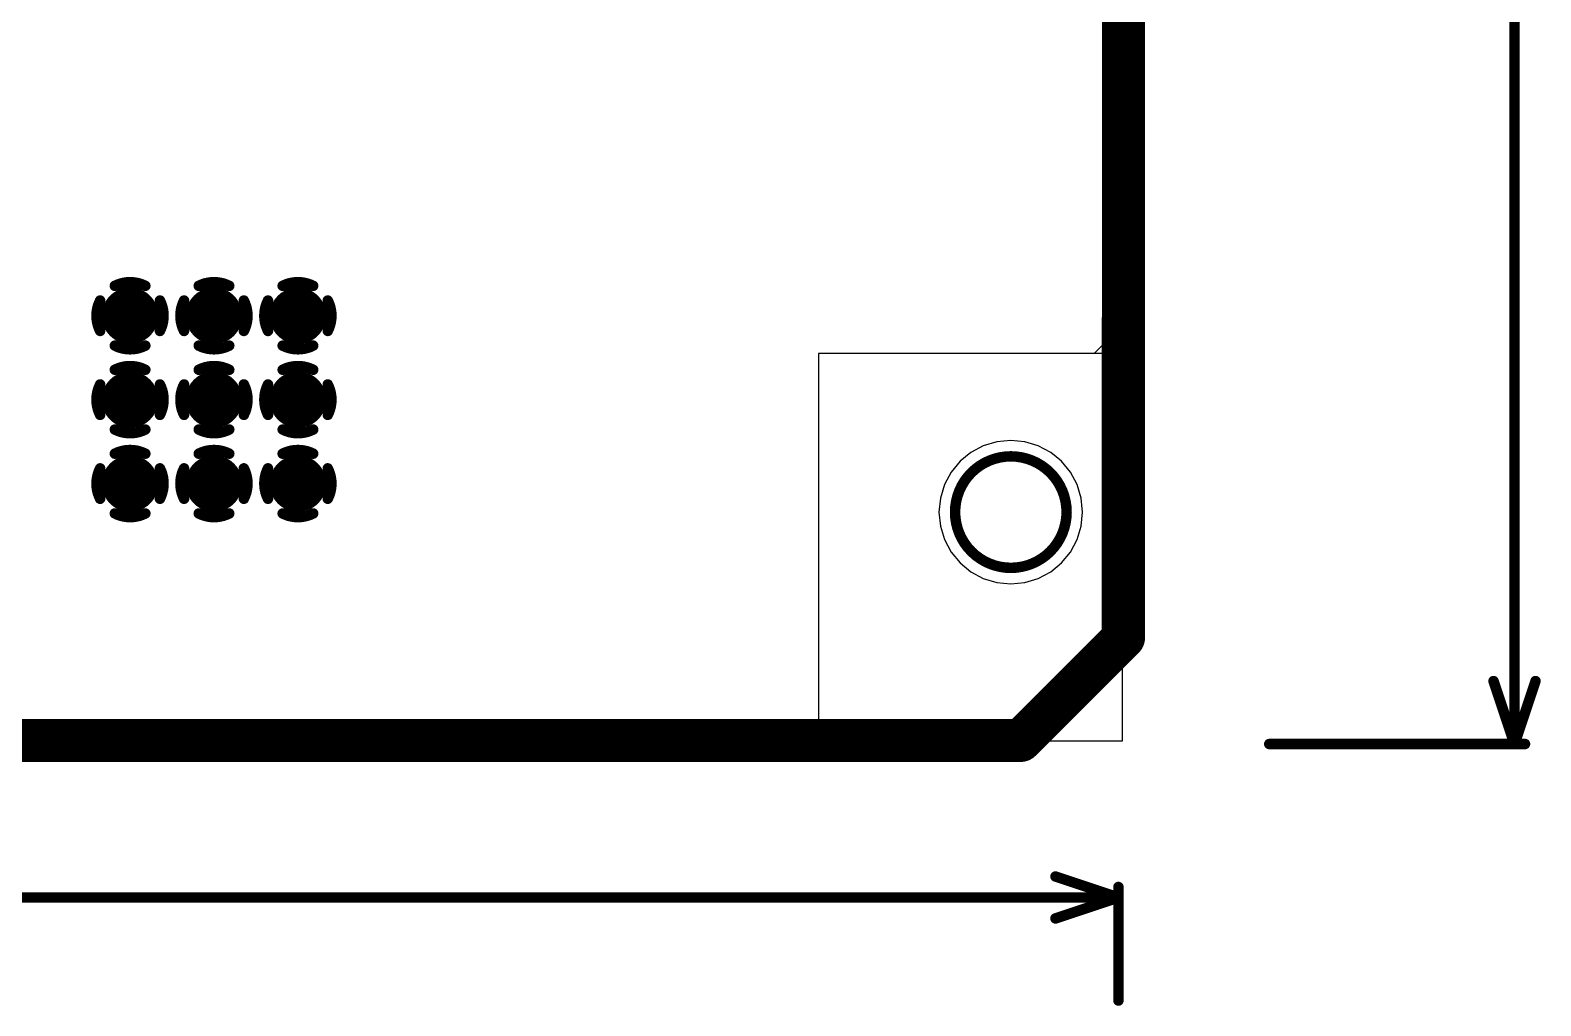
# Model space of a CAD drawing. Header units: millimetres. Extents: x 6.83 to 16.18, y 4.59 to 12.3.
# Drawn here: x 14.727 to 16.167, y 4.589 to 5.519 of the extents above; entities that cross this region are included whole.
import ezdxf

# ---------------------------------------------------------------- set-up
doc = ezdxf.new("R2010")
doc.units = ezdxf.units.MM
doc.header["$MEASUREMENT"] = 0
for name, color, linetype in [('BottomLayer', 5, 'Continuous'), ('BottomSolder', 6, 'Continuous'), ('InternalPlane1', 76, 'Continuous'), ('InternalPlane2', 16, 'Continuous'), ('KeepOutLayer', 6, 'Continuous'), ('Mechanical1', 6, 'Continuous'), ('MultiLayer', 9, 'Continuous'), ('TopLayer', 1, 'Continuous'), ('TopOverlay', 2, 'Continuous'), ('TopSolder', 216, 'Continuous'), ('ViaHoleLayer', 16, 'Continuous')]:
    doc.layers.add(name, color=color, linetype=linetype)

msp = doc.modelspace()

# ---------------------------------------------------------------- linework, layer by layer
at = {"layer": 'BottomLayer'}
for p, q in [((15.7501, 9.6356), (15.7493, 4.9403)), ((15.6621, 5.1276), (15.6488, 5.1263)), ((15.6755, 5.1263), (15.6621, 5.1276)), ((15.6241, 5.1161), (15.6137, 5.1076)), ((15.6359, 5.1224), (15.6241, 5.1161)), ((15.6488, 5.1263), (15.6359, 5.1224)), ((15.6883, 5.1224), (15.6755, 5.1263)), ((15.7002, 5.1161), (15.6883, 5.1224)), ((15.7105, 5.1076), (15.7002, 5.1161)), ((15.6137, 5.1076), (15.6052, 5.0972)), ((15.7191, 5.0972), (15.7105, 5.1076)), ((15.5988, 5.0854), (15.595, 5.0725)), ((15.6052, 5.0972), (15.5988, 5.0854)), ((15.7254, 5.0854), (15.7191, 5.0972)), ((15.7293, 5.0725), (15.7254, 5.0854)), ((15.595, 5.0725), (15.5936, 5.0592)), ((15.7306, 5.0592), (15.7293, 5.0725)), ((15.5936, 5.0592), (15.595, 5.0458)), ((15.7293, 5.0458), (15.7306, 5.0592)), ((15.595, 5.0458), (15.5988, 5.033)), ((15.7254, 5.033), (15.7293, 5.0458)), ((15.5988, 5.033), (15.6052, 5.0211)), ((15.7191, 5.0211), (15.7254, 5.033)), ((15.6052, 5.0211), (15.6137, 5.0107)), ((15.7105, 5.0107), (15.7191, 5.0211)), ((15.6137, 5.0107), (15.6241, 5.0022)), ((15.6241, 5.0022), (15.6359, 4.9959)), ((15.6883, 4.9959), (15.7002, 5.0022)), ((15.7002, 5.0022), (15.7105, 5.0107)), ((15.6359, 4.9959), (15.6488, 4.992)), ((15.6488, 4.992), (15.6621, 4.9907)), ((15.6621, 4.9907), (15.6755, 4.992)), ((15.6755, 4.992), (15.6883, 4.9959)), ((15.7493, 4.9403), (15.6697, 4.8606)), ((15.6697, 4.8606), (12.3633, 4.8606))]:
    msp.add_line(p, q, dxfattribs=at)
at = {"layer": 'BottomLayer', "const_width": 0.015}
for points in [[(14.815, 5.2464, 1), (14.83, 5.2464, 1)], [(14.895, 5.2464, 1), (14.91, 5.2464, 1)], [(14.975, 5.2464, 1), (14.99, 5.2464, 1)], [(14.815, 5.1664, 1), (14.83, 5.1664, 1)], [(14.895, 5.1664, 1), (14.91, 5.1664, 1)], [(14.975, 5.1664, 1), (14.99, 5.1664, 1)], [(14.815, 5.0864, 1), (14.83, 5.0864, 1)], [(14.895, 5.0864, 1), (14.91, 5.0864, 1)], [(14.975, 5.0864, 1), (14.99, 5.0864, 1)]]:
    msp.add_lwpolyline(points, format="xyb", close=True, dxfattribs=at)
at = {"layer": 'BottomSolder', "const_width": 0.019}
for points in [[(14.813, 5.2464, 1), (14.832, 5.2464, 1)], [(14.893, 5.2464, 1), (14.912, 5.2464, 1)], [(14.973, 5.2464, 1), (14.992, 5.2464, 1)], [(14.813, 5.1664, 1), (14.832, 5.1664, 1)], [(14.893, 5.1664, 1), (14.912, 5.1664, 1)], [(14.973, 5.1664, 1), (14.992, 5.1664, 1)], [(14.813, 5.0864, 1), (14.832, 5.0864, 1)], [(14.893, 5.0864, 1), (14.912, 5.0864, 1)], [(14.973, 5.0864, 1), (14.992, 5.0864, 1)]]:
    msp.add_lwpolyline(points, format="xyb", close=True, dxfattribs=at)
at = {"layer": 'InternalPlane1'}
for p, q in [((15.75, 9.644), (15.75, 4.9477)), ((15.75, 4.9477), (15.6633, 4.8611)), ((15.6633, 4.8611), (12.3627, 4.8611))]:
    msp.add_line(p, q, dxfattribs=at)
at = {"layer": 'InternalPlane1', "const_width": 0.04}
for points in [[(15.7701, 4.9394), (15.7701, 12.1796)], [(15.6716, 4.841), (15.7701, 4.9394)], [(7.1086, 4.841), (15.6716, 4.841)]]:
    msp.add_lwpolyline(points, dxfattribs=at)
at = {"layer": 'InternalPlane1', "const_width": 0.01}
for points in [[(14.808, 5.2749, -0.240079), (14.8371, 5.2749)], [(14.888, 5.2749, -0.240079), (14.9171, 5.2749)], [(14.968, 5.2749, -0.240079), (14.9971, 5.2749)], [(14.794, 5.2319, -0.240079), (14.794, 5.2609)], [(14.851, 5.2609, -0.240079), (14.851, 5.2319)], [(14.874, 5.2319, -0.240079), (14.874, 5.2609)], [(14.931, 5.2609, -0.240079), (14.931, 5.2319)], [(14.954, 5.2319, -0.240079), (14.954, 5.2609)], [(15.011, 5.2609, -0.240079), (15.011, 5.2319)], [(14.8371, 5.2179, -0.240079), (14.808, 5.2179)], [(14.9171, 5.2179, -0.240079), (14.888, 5.2179)], [(14.9971, 5.2179, -0.240079), (14.968, 5.2179)], [(14.808, 5.1949, -0.240079), (14.8371, 5.1949)], [(14.888, 5.1949, -0.240079), (14.9171, 5.1949)], [(14.968, 5.1949, -0.240079), (14.9971, 5.1949)], [(14.794, 5.1519, -0.240079), (14.794, 5.1809)], [(14.851, 5.1809, -0.240079), (14.851, 5.1519)], [(14.874, 5.1519, -0.240079), (14.874, 5.1809)], [(14.931, 5.1809, -0.240079), (14.931, 5.1519)], [(14.954, 5.1519, -0.240079), (14.954, 5.1809)], [(15.011, 5.1809, -0.240079), (15.011, 5.1519)], [(14.8371, 5.1379, -0.240079), (14.808, 5.1379)], [(14.9171, 5.1379, -0.240079), (14.888, 5.1379)], [(14.9971, 5.1379, -0.240079), (14.968, 5.1379)], [(14.808, 5.1149, -0.240079), (14.8371, 5.1149)], [(14.888, 5.1149, -0.240079), (14.9171, 5.1149)], [(14.968, 5.1149, -0.240079), (14.9971, 5.1149)], [(14.794, 5.0719, -0.240079), (14.794, 5.1009)], [(14.851, 5.1009, -0.240079), (14.851, 5.0719)], [(14.874, 5.0719, -0.240079), (14.874, 5.1009)], [(14.931, 5.1009, -0.240079), (14.931, 5.0719)], [(14.954, 5.0719, -0.240079), (14.954, 5.1009)], [(15.011, 5.1009, -0.240079), (15.011, 5.0719)], [(14.8371, 5.0579, -0.240079), (14.808, 5.0579)], [(14.9171, 5.0579, -0.240079), (14.888, 5.0579)], [(14.9971, 5.0579, -0.240079), (14.968, 5.0579)]]:
    msp.add_lwpolyline(points, format="xyb", dxfattribs=at)
at = {"layer": 'InternalPlane1'}
for points, const_width in [([(14.8055, 5.2749, 1), (14.8105, 5.2749, 1)], 0.005), ([(14.8346, 5.2749, 1), (14.8396, 5.2749, 1)], 0.005), ([(14.8855, 5.2749, 1), (14.8905, 5.2749, 1)], 0.005), ([(14.9146, 5.2749, 1), (14.9196, 5.2749, 1)], 0.005), ([(14.9655, 5.2749, 1), (14.9705, 5.2749, 1)], 0.005), ([(14.9946, 5.2749, 1), (14.9996, 5.2749, 1)], 0.005), ([(14.7915, 5.2609, 1), (14.7965, 5.2609, 1)], 0.005), ([(14.8485, 5.2609, 1), (14.8535, 5.2609, 1)], 0.005), ([(14.8715, 5.2609, 1), (14.8765, 5.2609, 1)], 0.005), ([(14.9285, 5.2609, 1), (14.9335, 5.2609, 1)], 0.005), ([(14.9515, 5.2609, 1), (14.9565, 5.2609, 1)], 0.005), ([(15.0085, 5.2609, 1), (15.0135, 5.2609, 1)], 0.005), ([(14.7915, 5.2319, 1), (14.7965, 5.2319, 1)], 0.005), ([(14.8485, 5.2319, 1), (14.8535, 5.2319, 1)], 0.005), ([(14.8715, 5.2319, 1), (14.8765, 5.2319, 1)], 0.005), ([(14.9285, 5.2319, 1), (14.9335, 5.2319, 1)], 0.005), ([(14.9515, 5.2319, 1), (14.9565, 5.2319, 1)], 0.005), ([(15.0085, 5.2319, 1), (15.0135, 5.2319, 1)], 0.005), ([(14.8055, 5.2179, 1), (14.8105, 5.2179, 1)], 0.005), ([(14.8346, 5.2179, 1), (14.8396, 5.2179, 1)], 0.005), ([(14.8855, 5.2179, 1), (14.8905, 5.2179, 1)], 0.005), ([(14.9146, 5.2179, 1), (14.9196, 5.2179, 1)], 0.005), ([(14.9655, 5.2179, 1), (14.9705, 5.2179, 1)], 0.005), ([(14.9946, 5.2179, 1), (14.9996, 5.2179, 1)], 0.005), ([(14.8055, 5.1949, 1), (14.8105, 5.1949, 1)], 0.005), ([(14.8346, 5.1949, 1), (14.8396, 5.1949, 1)], 0.005), ([(14.8855, 5.1949, 1), (14.8905, 5.1949, 1)], 0.005), ([(14.9146, 5.1949, 1), (14.9196, 5.1949, 1)], 0.005), ([(14.9655, 5.1949, 1), (14.9705, 5.1949, 1)], 0.005), ([(14.9946, 5.1949, 1), (14.9996, 5.1949, 1)], 0.005), ([(14.7915, 5.1809, 1), (14.7965, 5.1809, 1)], 0.005), ([(14.8485, 5.1809, 1), (14.8535, 5.1809, 1)], 0.005), ([(14.8715, 5.1809, 1), (14.8765, 5.1809, 1)], 0.005), ([(14.9285, 5.1809, 1), (14.9335, 5.1809, 1)], 0.005), ([(14.9515, 5.1809, 1), (14.9565, 5.1809, 1)], 0.005), ([(15.0085, 5.1809, 1), (15.0135, 5.1809, 1)], 0.005), ([(14.7915, 5.1519, 1), (14.7965, 5.1519, 1)], 0.005), ([(14.8485, 5.1519, 1), (14.8535, 5.1519, 1)], 0.005), ([(14.8715, 5.1519, 1), (14.8765, 5.1519, 1)], 0.005), ([(14.9285, 5.1519, 1), (14.9335, 5.1519, 1)], 0.005), ([(14.9515, 5.1519, 1), (14.9565, 5.1519, 1)], 0.005), ([(15.0085, 5.1519, 1), (15.0135, 5.1519, 1)], 0.005), ([(14.8055, 5.1379, 1), (14.8105, 5.1379, 1)], 0.005), ([(14.8346, 5.1379, 1), (14.8396, 5.1379, 1)], 0.005), ([(14.8855, 5.1379, 1), (14.8905, 5.1379, 1)], 0.005), ([(14.9146, 5.1379, 1), (14.9196, 5.1379, 1)], 0.005), ([(14.9655, 5.1379, 1), (14.9705, 5.1379, 1)], 0.005), ([(14.9946, 5.1379, 1), (14.9996, 5.1379, 1)], 0.005), ([(14.8055, 5.1149, 1), (14.8105, 5.1149, 1)], 0.005), ([(14.8346, 5.1149, 1), (14.8396, 5.1149, 1)], 0.005), ([(14.8855, 5.1149, 1), (14.8905, 5.1149, 1)], 0.005), ([(14.9146, 5.1149, 1), (14.9196, 5.1149, 1)], 0.005), ([(14.9655, 5.1149, 1), (14.9705, 5.1149, 1)], 0.005), ([(14.9946, 5.1149, 1), (14.9996, 5.1149, 1)], 0.005), ([(14.7915, 5.1009, 1), (14.7965, 5.1009, 1)], 0.005), ([(14.8485, 5.1009, 1), (14.8535, 5.1009, 1)], 0.005), ([(14.8715, 5.1009, 1), (14.8765, 5.1009, 1)], 0.005), ([(14.9285, 5.1009, 1), (14.9335, 5.1009, 1)], 0.005), ([(14.9515, 5.1009, 1), (14.9565, 5.1009, 1)], 0.005), ([(15.0085, 5.1009, 1), (15.0135, 5.1009, 1)], 0.005), ([(14.7915, 5.0719, 1), (14.7965, 5.0719, 1)], 0.005), ([(14.8485, 5.0719, 1), (14.8535, 5.0719, 1)], 0.005), ([(14.8715, 5.0719, 1), (14.8765, 5.0719, 1)], 0.005), ([(14.9285, 5.0719, 1), (14.9335, 5.0719, 1)], 0.005), ([(14.9515, 5.0719, 1), (14.9565, 5.0719, 1)], 0.005), ([(15.0085, 5.0719, 1), (15.0135, 5.0719, 1)], 0.005), ([(14.8055, 5.0579, 1), (14.8105, 5.0579, 1)], 0.005), ([(14.8346, 5.0579, 1), (14.8396, 5.0579, 1)], 0.005), ([(14.8855, 5.0579, 1), (14.8905, 5.0579, 1)], 0.005), ([(14.9146, 5.0579, 1), (14.9196, 5.0579, 1)], 0.005), ([(14.9655, 5.0579, 1), (14.9705, 5.0579, 1)], 0.005), ([(14.9946, 5.0579, 1), (14.9996, 5.0579, 1)], 0.005), ([(15.7601, 4.9394, 1), (15.7801, 4.9394, 1)], 0.02), ([(15.7601, 4.9394, 1), (15.7801, 4.9394, 1)], 0.02), ([(15.6616, 4.841, 1), (15.6816, 4.841, 1)], 0.02), ([(15.6616, 4.841, 1), (15.6816, 4.841, 1)], 0.02)]:
    msp.add_lwpolyline(points, format="xyb", close=True, dxfattribs=dict(at, const_width=const_width))
at = {"layer": 'InternalPlane2'}
for p, q in [((15.75, 9.639), (15.75, 4.9477)), ((15.75, 4.9477), (15.6633, 4.8611)), ((15.6633, 4.8611), (12.3577, 4.8611))]:
    msp.add_line(p, q, dxfattribs=at)
at = {"layer": 'InternalPlane2', "const_width": 0.04}
for points in [[(15.7701, 4.9394), (15.7701, 12.1796)], [(15.6716, 4.841), (15.7701, 4.9394)], [(7.1086, 4.841), (15.6716, 4.841)]]:
    msp.add_lwpolyline(points, dxfattribs=at)
at = {"layer": 'InternalPlane2'}
for points, const_width in [([(14.809, 5.2464, 1), (14.836, 5.2464, 1)], 0.027), ([(14.889, 5.2464, 1), (14.916, 5.2464, 1)], 0.027), ([(14.969, 5.2464, 1), (14.996, 5.2464, 1)], 0.027), ([(14.809, 5.1664, 1), (14.836, 5.1664, 1)], 0.027), ([(14.889, 5.1664, 1), (14.916, 5.1664, 1)], 0.027), ([(14.969, 5.1664, 1), (14.996, 5.1664, 1)], 0.027), ([(14.809, 5.0864, 1), (14.836, 5.0864, 1)], 0.027), ([(14.889, 5.0864, 1), (14.916, 5.0864, 1)], 0.027), ([(14.969, 5.0864, 1), (14.996, 5.0864, 1)], 0.027), ([(15.7601, 4.9394, 1), (15.7801, 4.9394, 1)], 0.02), ([(15.7601, 4.9394, 1), (15.7801, 4.9394, 1)], 0.02), ([(15.6616, 4.841, 1), (15.6816, 4.841, 1)], 0.02), ([(15.6616, 4.841, 1), (15.6816, 4.841, 1)], 0.02)]:
    msp.add_lwpolyline(points, format="xyb", close=True, dxfattribs=dict(at, const_width=const_width))
at = {"layer": 'KeepOutLayer', "const_width": 0.01}
for points in [[(15.7701, 4.9394), (15.7701, 12.1796)], [(15.7708, 4.9391), (15.7708, 12.1792)], [(15.6716, 4.841), (15.7701, 4.9394)], [(15.6723, 4.8407), (15.7708, 4.9391)], [(7.1086, 4.841), (15.6716, 4.841)], [(7.1094, 4.8407), (15.6723, 4.8407)]]:
    msp.add_lwpolyline(points, dxfattribs=at)
at = {"layer": 'KeepOutLayer'}
for points, const_width in [([(15.7153, 5.0592, 1), (15.609, 5.0592, 1)], 0.01), ([(15.6065, 5.0592, 1), (15.6115, 5.0592, 1)], 0.005), ([(15.7128, 5.0592, 1), (15.7178, 5.0592, 1)], 0.005), ([(15.7676, 4.9394, 1), (15.7726, 4.9394, 1)], 0.005), ([(15.7676, 4.9394, 1), (15.7726, 4.9394, 1)], 0.005), ([(15.7683, 4.9391, 1), (15.7733, 4.9391, 1)], 0.005), ([(15.7683, 4.9391, 1), (15.7733, 4.9391, 1)], 0.005), ([(15.6691, 4.841, 1), (15.6741, 4.841, 1)], 0.005), ([(15.6691, 4.841, 1), (15.6741, 4.841, 1)], 0.005), ([(15.6698, 4.8407, 1), (15.6748, 4.8407, 1)], 0.005), ([(15.6698, 4.8407, 1), (15.6748, 4.8407, 1)], 0.005)]:
    msp.add_lwpolyline(points, format="xyb", close=True, dxfattribs=dict(at, const_width=const_width))
at = {"layer": 'Mechanical1', "const_width": 0.01}
for points in [[(15.7708, 4.9391), (15.7708, 12.1792)], [(15.6723, 4.8407), (15.7708, 4.9391)], [(7.1094, 4.8407), (15.6723, 4.8407)]]:
    msp.add_lwpolyline(points, dxfattribs=at)
at = {"layer": 'Mechanical1'}
for points, const_width in [([(15.7153, 5.0592, 1), (15.609, 5.0592, 1)], 0.01), ([(15.6065, 5.0592, 1), (15.6115, 5.0592, 1)], 0.005), ([(15.7128, 5.0592, 1), (15.7178, 5.0592, 1)], 0.005), ([(15.7683, 4.9391, 1), (15.7733, 4.9391, 1)], 0.005), ([(15.7683, 4.9391, 1), (15.7733, 4.9391, 1)], 0.005), ([(15.6698, 4.8407, 1), (15.6748, 4.8407, 1)], 0.005), ([(15.6698, 4.8407, 1), (15.6748, 4.8407, 1)], 0.005)]:
    msp.add_lwpolyline(points, format="xyb", close=True, dxfattribs=dict(at, const_width=const_width))
at = {"layer": 'MultiLayer', "const_width": 0.015}
for points in [[(14.815, 5.2464, 1), (14.83, 5.2464, 1)], [(14.895, 5.2464, 1), (14.91, 5.2464, 1)], [(14.975, 5.2464, 1), (14.99, 5.2464, 1)], [(14.815, 5.1664, 1), (14.83, 5.1664, 1)], [(14.895, 5.1664, 1), (14.91, 5.1664, 1)], [(14.975, 5.1664, 1), (14.99, 5.1664, 1)], [(14.815, 5.0864, 1), (14.83, 5.0864, 1)], [(14.895, 5.0864, 1), (14.91, 5.0864, 1)], [(14.975, 5.0864, 1), (14.99, 5.0864, 1)]]:
    msp.add_lwpolyline(points, format="xyb", close=True, dxfattribs=at)
at = {"layer": 'TopLayer'}
for p, q in [((15.75, 9.644), (15.7501, 5.2189)), ((15.7501, 5.2189), (15.7417, 5.2105)), ((15.7687, 5.2105), (15.4787, 5.2105)), ((15.4787, 5.2105), (15.4787, 4.841)), ((15.7417, 5.2105), (15.4787, 5.2105)), ((15.4787, 5.2105), (15.4787, 4.8612)), ((15.7687, 4.841), (15.7687, 5.2105)), ((15.4787, 4.8612), (12.3628, 4.8612)), ((15.4787, 4.841), (15.7687, 4.841))]:
    msp.add_line(p, q, dxfattribs=at)
at = {"layer": 'TopLayer', "const_width": 0.015}
for points in [[(14.815, 5.2464, 1), (14.83, 5.2464, 1)], [(14.895, 5.2464, 1), (14.91, 5.2464, 1)], [(14.975, 5.2464, 1), (14.99, 5.2464, 1)], [(14.815, 5.1664, 1), (14.83, 5.1664, 1)], [(14.895, 5.1664, 1), (14.91, 5.1664, 1)], [(14.975, 5.1664, 1), (14.99, 5.1664, 1)], [(14.815, 5.0864, 1), (14.83, 5.0864, 1)], [(14.895, 5.0864, 1), (14.91, 5.0864, 1)], [(14.975, 5.0864, 1), (14.99, 5.0864, 1)]]:
    msp.add_lwpolyline(points, format="xyb", close=True, dxfattribs=at)
at = {"layer": 'TopOverlay', "const_width": 0.01}
for points in [[(16.1423, 4.8381), (16.1423, 8.3375)], [(16.1223, 4.8981), (16.1423, 4.8381)], [(16.1423, 4.8381), (16.1623, 4.8981)], [(15.9085, 4.8381), (16.1523, 4.8381)], [(15.7047, 4.7118), (15.7647, 4.6918)], [(11.6284, 4.6918), (15.7647, 4.6918)], [(15.7047, 4.6718), (15.7647, 4.6918)], [(15.7647, 4.5935), (15.7647, 4.7018)]]:
    msp.add_lwpolyline(points, dxfattribs=at)
at = {"layer": 'TopOverlay', "const_width": 0.005}
for points in [[(16.1198, 4.8981, 1), (16.1248, 4.8981, 1)], [(16.1598, 4.8981, 1), (16.1648, 4.8981, 1)], [(15.906, 4.8381, 1), (15.911, 4.8381, 1)], [(16.1398, 4.8381, 1), (16.1448, 4.8381, 1)], [(16.1398, 4.8381, 1), (16.1448, 4.8381, 1)], [(16.1398, 4.8381, 1), (16.1448, 4.8381, 1)], [(16.1498, 4.8381, 1), (16.1548, 4.8381, 1)], [(15.7022, 4.7118, 1), (15.7072, 4.7118, 1)], [(15.7622, 4.7018, 1), (15.7672, 4.7018, 1)], [(15.7622, 4.6918, 1), (15.7672, 4.6918, 1)], [(15.7622, 4.6918, 1), (15.7672, 4.6918, 1)], [(15.7622, 4.6918, 1), (15.7672, 4.6918, 1)], [(15.7022, 4.6718, 1), (15.7072, 4.6718, 1)], [(15.7622, 4.5935, 1), (15.7672, 4.5935, 1)]]:
    msp.add_lwpolyline(points, format="xyb", close=True, dxfattribs=at)
at = {"layer": 'TopSolder', "const_width": 0.019}
for points in [[(14.813, 5.2464, 1), (14.832, 5.2464, 1)], [(14.893, 5.2464, 1), (14.912, 5.2464, 1)], [(14.973, 5.2464, 1), (14.992, 5.2464, 1)], [(14.813, 5.1664, 1), (14.832, 5.1664, 1)], [(14.893, 5.1664, 1), (14.912, 5.1664, 1)], [(14.973, 5.1664, 1), (14.992, 5.1664, 1)], [(14.813, 5.0864, 1), (14.832, 5.0864, 1)], [(14.893, 5.0864, 1), (14.912, 5.0864, 1)], [(14.973, 5.0864, 1), (14.992, 5.0864, 1)]]:
    msp.add_lwpolyline(points, format="xyb", close=True, dxfattribs=at)
at = {"layer": 'ViaHoleLayer', "const_width": 0.007}
for points in [[(14.819, 5.2464, 1), (14.826, 5.2464, 1)], [(14.899, 5.2464, 1), (14.906, 5.2464, 1)], [(14.979, 5.2464, 1), (14.986, 5.2464, 1)], [(14.819, 5.1664, 1), (14.826, 5.1664, 1)], [(14.899, 5.1664, 1), (14.906, 5.1664, 1)], [(14.979, 5.1664, 1), (14.986, 5.1664, 1)], [(14.819, 5.0864, 1), (14.826, 5.0864, 1)], [(14.899, 5.0864, 1), (14.906, 5.0864, 1)], [(14.979, 5.0864, 1), (14.986, 5.0864, 1)]]:
    msp.add_lwpolyline(points, format="xyb", close=True, dxfattribs=at)

doc.saveas('drawing.dxf')
